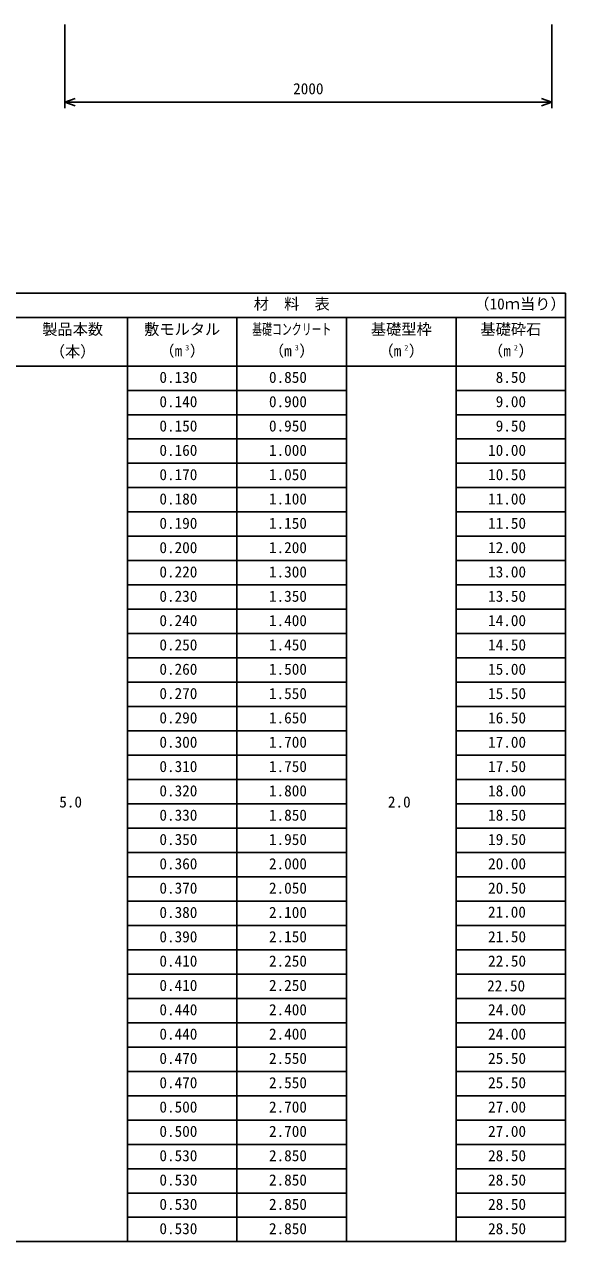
# Model space of a CAD drawing. Units: millimetres, scale not verified. Extents: x -67200 to 67200, y -23760 to 23760.
# Drawn here: x -56181 to -50846, y -14327 to -2316 of the extents above; entities that cross this region are included whole.
import ezdxf
from ezdxf.enums import TextEntityAlignment as Align

# ---------------------------------------------------------------- set-up
doc = ezdxf.new("R2010")
doc.units = ezdxf.units.MM
doc.header["$LTSCALE"] = 80
for name, color, linetype, lineweight in [('0-1_DIM', 7, 'Continuous', 25), ('0-4_HYO', 3, 'Continuous', 25), ('0-5_HYO2', 4, 'Continuous', 25), ('0-8_TXT', 7, 'Continuous', 25)]:
    doc.layers.add(name, color=color, linetype=linetype, lineweight=lineweight)
doc.styles.add('ＭＳ ゴシック', font='')
doc.styles.get('ＭＳ ゴシック').set_extended_font_data('MS Gothic')

msp = doc.modelspace()

# ---------------------------------------------------------------- linework, layer by layer
at = {"layer": '0-1_DIM'}
for p, q in [((-55781.92, -3143.67), (-55781.92, -2315.67)), ((-50981.92, -3143.67), (-50981.92, -2315.67)), ((-55781.92, -3083.67), (-50981.92, -3083.67))]:
    msp.add_line(p, q, dxfattribs=at)
for points in [[(-55680.43, -3046.73), (-55781.92, -3083.67), (-55680.43, -3120.61)], [(-51083.4, -3046.73), (-50981.92, -3083.67), (-51083.4, -3120.61)]]:
    msp.add_lwpolyline(points, dxfattribs=at)
at = {"layer": '0-4_HYO'}
for p, q in [((-62485.73, -4967.14), (-50845.73, -4967.14)), ((-50845.73, -4967.14), (-50845.73, -14327.14)), ((-60445.73, -5207.14), (-50845.73, -5207.14)), ((-55165.73, -5207.14), (-55165.73, -14327.14)), ((-54085.73, -5207.14), (-54085.73, -14327.14)), ((-53005.73, -5207.14), (-53005.73, -14327.14)), ((-51925.73, -5207.14), (-51925.73, -14327.14)), ((-62485.73, -5687.14), (-50845.73, -5687.14)), ((-62485.73, -14327.14), (-50845.73, -14327.14))]:
    msp.add_line(p, q, dxfattribs=at)
at = {"layer": '0-5_HYO2'}
for p, q in [((-55165.73, -5927.14), (-53005.73, -5927.14)), ((-51925.73, -5927.14), (-50845.73, -5927.14)), ((-55165.73, -6167.14), (-53005.73, -6167.14)), ((-51925.73, -6167.14), (-50845.73, -6167.14)), ((-55165.73, -6407.14), (-53005.73, -6407.14)), ((-51925.73, -6407.14), (-50845.73, -6407.14)), ((-55165.73, -6647.14), (-53005.73, -6647.14)), ((-51925.73, -6647.14), (-50845.73, -6647.14)), ((-55165.73, -6887.14), (-53005.73, -6887.14)), ((-51925.73, -6887.14), (-50845.73, -6887.14)), ((-55165.73, -7127.14), (-53005.73, -7127.14)), ((-51925.73, -7127.14), (-50845.73, -7127.14)), ((-55165.73, -7367.14), (-53005.73, -7367.14)), ((-51925.73, -7367.14), (-50845.73, -7367.14)), ((-55165.73, -7607.14), (-53005.73, -7607.14)), ((-51925.73, -7607.14), (-50845.73, -7607.14)), ((-55165.73, -7847.14), (-53005.73, -7847.14)), ((-51925.73, -7847.14), (-50845.73, -7847.14)), ((-55165.73, -8087.14), (-53005.73, -8087.14)), ((-51925.73, -8087.14), (-50845.73, -8087.14)), ((-55165.73, -8327.14), (-53005.73, -8327.14)), ((-51925.73, -8327.14), (-50845.73, -8327.14)), ((-55165.73, -8567.14), (-53005.73, -8567.14)), ((-51925.73, -8567.14), (-50845.73, -8567.14)), ((-55165.73, -8807.14), (-53005.73, -8807.14)), ((-51925.73, -8807.14), (-50845.73, -8807.14)), ((-55165.73, -9047.14), (-53005.73, -9047.14)), ((-51925.73, -9047.14), (-50845.73, -9047.14)), ((-55165.73, -9287.14), (-53005.73, -9287.14)), ((-51925.73, -9287.14), (-50845.73, -9287.14)), ((-55165.73, -9527.14), (-53005.73, -9527.14)), ((-51925.73, -9527.14), (-50845.73, -9527.14)), ((-55165.73, -9767.14), (-53005.73, -9767.14)), ((-51925.73, -9767.14), (-50845.73, -9767.14)), ((-55165.73, -10007.14), (-53005.73, -10007.14)), ((-51925.73, -10007.14), (-50845.73, -10007.14)), ((-55165.73, -10247.14), (-53005.73, -10247.14)), ((-51925.73, -10247.14), (-50845.73, -10247.14)), ((-55165.73, -10487.14), (-53005.73, -10487.14)), ((-51925.73, -10487.14), (-50845.73, -10487.14)), ((-55165.73, -10727.14), (-53005.73, -10727.14)), ((-51925.73, -10727.14), (-50845.73, -10727.14)), ((-55165.73, -10967.14), (-53005.73, -10967.14)), ((-51925.73, -10967.14), (-50845.73, -10967.14)), ((-55165.73, -11207.14), (-53005.73, -11207.14)), ((-51925.73, -11207.14), (-50845.73, -11207.14)), ((-55165.73, -11447.14), (-53005.73, -11447.14)), ((-51925.73, -11447.14), (-50845.73, -11447.14)), ((-55165.73, -11687.14), (-53005.73, -11687.14)), ((-51925.73, -11687.14), (-50845.73, -11687.14)), ((-55165.73, -11927.14), (-53005.73, -11927.14)), ((-51925.73, -11927.14), (-50845.73, -11927.14)), ((-55165.73, -12167.14), (-53005.73, -12167.14)), ((-51925.73, -12167.14), (-50845.73, -12167.14)), ((-55165.73, -12407.14), (-53005.73, -12407.14)), ((-51925.73, -12407.14), (-50845.73, -12407.14)), ((-55165.73, -12647.14), (-53005.73, -12647.14)), ((-51925.73, -12647.14), (-50845.73, -12647.14)), ((-55165.73, -12887.14), (-53005.73, -12887.14)), ((-51925.73, -12887.14), (-50845.73, -12887.14)), ((-55165.73, -13127.14), (-53005.73, -13127.14)), ((-51925.73, -13127.14), (-50845.73, -13127.14)), ((-55165.73, -13367.14), (-53005.73, -13367.14)), ((-51925.73, -13367.14), (-50845.73, -13367.14)), ((-55165.73, -13607.14), (-53005.73, -13607.14)), ((-51925.73, -13607.14), (-50845.73, -13607.14)), ((-55165.73, -13847.14), (-53005.73, -13847.14)), ((-51925.73, -13847.14), (-50845.73, -13847.14)), ((-55165.73, -14087.14), (-53005.73, -14087.14)), ((-51925.73, -14087.14), (-50845.73, -14087.14))]:
    msp.add_line(p, q, dxfattribs=at)

# ---------------------------------------------------------------- texts
at = {"layer": '0-1_DIM', "style": 'ＭＳ ゴシック'}
msp.add_text('2000', height=110, dxfattribs=at).set_placement((-53531.92, -3038.67), align=Align.BOTTOM_LEFT)
at = {"layer": '0-8_TXT', "style": 'ＭＳ ゴシック'}
for s, height, p in [('材\u3000料\u3000表', 110, (-53920.73, -5162.14)), ('（', 110, (-51745.73, -5162.14)), ('1', 110, (-51595.73, -5162.14)), ('0', 110, (-51520.73, -5162.14)), ('当', 110, (-51295.73, -5162.14)), ('り', 110, (-51145.73, -5162.14)), ('）', 110, (-50995.73, -5162.14)), ('ｍ', 110, (-51445.73, -5162.14)), ('製品本数', 110, (-56005.73, -5412.14)), ('敷モルタル', 110, (-55000.73, -5412.14)), ('基礎型枠', 110, (-52765.73, -5412.14)), ('基礎砕石', 110, (-51685.73, -5412.14)), ('（本）', 110, (-55930.73, -5632.14)), ('（m ）', 110, (-54850.73, -5625.54)), ('3', 52.79, (-54595.63, -5548.82)), ('（m ）', 110, (-53770.73, -5625.54)), ('3', 52.79, (-53515.63, -5548.82)), ('（m ）', 110, (-52690.73, -5625.54)), ('2', 52.79, (-52435.63, -5548.82)), ('（m ）', 110, (-51610.73, -5625.54)), ('2', 52.79, (-51355.63, -5548.82)), ('0.130', 110, (-54850.13, -5886.34)), ('0.850', 110, (-53770.13, -5886.34)), (' 8.50', 110, (-51610.13, -5886.34)), ('0.140', 110, (-54850.13, -6126.34)), ('0.900', 110, (-53770.13, -6126.34)), (' 9.00', 110, (-51610.13, -6126.34)), ('0.150', 110, (-54850.13, -6366.34)), ('0.950', 110, (-53770.13, -6366.34)), (' 9.50', 110, (-51610.13, -6366.34)), ('0.160', 110, (-54850.13, -6606.34)), ('1.000', 110, (-53770.13, -6606.34)), ('10.00', 110, (-51610.13, -6606.34)), ('0.170', 110, (-54850.13, -6846.34)), ('1.050', 110, (-53770.13, -6846.34)), ('10.50', 110, (-51610.13, -6846.34)), ('0.180', 110, (-54850.13, -7086.34)), ('1.100', 110, (-53770.13, -7086.34)), ('11.00', 110, (-51610.13, -7086.34)), ('0.190', 110, (-54850.13, -7326.34)), ('1.150', 110, (-53770.13, -7326.34)), ('11.50', 110, (-51610.13, -7326.34)), ('0.200', 110, (-54850.13, -7566.34)), ('1.200', 110, (-53770.13, -7566.34)), ('12.00', 110, (-51610.13, -7566.34)), ('0.220', 110, (-54850.13, -7806.34)), ('1.300', 110, (-53770.13, -7806.34)), ('13.00', 110, (-51610.13, -7806.34)), ('0.230', 110, (-54850.13, -8046.34)), ('1.350', 110, (-53770.13, -8046.34)), ('13.50', 110, (-51610.13, -8046.34)), ('0.240', 110, (-54850.13, -8286.34)), ('1.400', 110, (-53770.13, -8286.34)), ('14.00', 110, (-51610.13, -8286.34)), ('0.250', 110, (-54850.13, -8526.34)), ('1.450', 110, (-53770.13, -8526.34)), ('14.50', 110, (-51610.13, -8526.34)), ('0.260', 110, (-54850.13, -8766.34)), ('1.500', 110, (-53770.13, -8766.34)), ('15.00', 110, (-51610.13, -8766.34)), ('0.270', 110, (-54850.13, -9006.34)), ('1.550', 110, (-53770.13, -9006.34)), ('15.50', 110, (-51610.13, -9006.34)), ('0.290', 110, (-54850.13, -9246.34)), ('1.650', 110, (-53770.13, -9246.34)), ('16.50', 110, (-51610.13, -9246.34)), ('0.300', 110, (-54850.13, -9486.34)), ('1.700', 110, (-53770.13, -9486.34)), ('17.00', 110, (-51610.13, -9486.34)), ('0.310', 110, (-54850.13, -9726.34)), ('1.750', 110, (-53770.13, -9726.34)), ('17.50', 110, (-51610.13, -9726.34)), ('0.320', 110, (-54850.13, -9966.34)), ('1.800', 110, (-53770.13, -9966.34)), ('18.00', 110, (-51610.13, -9966.34)), ('5.0', 110, (-55837.73, -10076.34)), ('2.0', 110, (-52597.73, -10076.34)), ('0.330', 110, (-54850.13, -10206.34)), ('1.850', 110, (-53770.13, -10206.34)), ('18.50', 110, (-51610.13, -10206.34)), ('0.350', 110, (-54850.13, -10446.34)), ('1.950', 110, (-53770.13, -10446.34)), ('19.50', 110, (-51610.13, -10446.34)), ('0.360', 110, (-54850.13, -10686.34)), ('2.000', 110, (-53770.13, -10686.34)), ('20.00', 110, (-51610.13, -10686.34)), ('0.370', 110, (-54850.13, -10926.34)), ('2.050', 110, (-53770.13, -10926.34)), ('20.50', 110, (-51610.13, -10926.34)), ('0.380', 110, (-54850.13, -11166.34)), ('2.100', 110, (-53770.13, -11166.34)), ('21.00', 110, (-51611.36, -11162.91)), ('0.390', 110, (-54850.13, -11406.34)), ('2.150', 110, (-53770.13, -11406.34)), ('21.50', 110, (-51610.13, -11406.34)), ('0.410', 110, (-54850.13, -11646.34)), ('2.250', 110, (-53770.13, -11646.34)), ('22.50', 110, (-51610.13, -11646.34)), ('0.410', 110, (-54850.13, -11886.34)), ('2.250', 110, (-53770.13, -11886.34)), ('22.50', 110, (-51619.36, -11890.62)), ('0.440', 110, (-54850.13, -12126.34)), ('2.400', 110, (-53770.13, -12126.34)), ('24.00', 110, (-51610.13, -12126.34)), ('0.440', 110, (-54850.13, -12366.34)), ('2.400', 110, (-53770.13, -12366.34)), ('24.00', 110, (-51610.13, -12366.34)), ('0.470', 110, (-54850.13, -12606.34)), ('2.550', 110, (-53770.13, -12606.34)), ('25.50', 110, (-51610.13, -12606.34)), ('0.470', 110, (-54850.13, -12846.34)), ('2.550', 110, (-53770.13, -12846.34)), ('25.50', 110, (-51610.13, -12846.34)), ('0.500', 110, (-54850.13, -13086.34)), ('2.700', 110, (-53770.13, -13086.34)), ('27.00', 110, (-51610.13, -13086.34)), ('0.500', 110, (-54850.13, -13326.34)), ('2.700', 110, (-53770.13, -13326.34)), ('27.00', 110, (-51610.13, -13326.34)), ('0.530', 110, (-54850.13, -13566.34)), ('2.850', 110, (-53770.13, -13566.34)), ('28.50', 110, (-51610.13, -13566.34)), ('0.530', 110, (-54850.13, -13806.34)), ('2.850', 110, (-53770.13, -13806.34)), ('28.50', 110, (-51610.13, -13806.34)), ('0.530', 110, (-54850.13, -14046.34)), ('2.850', 110, (-53770.13, -14046.34)), ('28.50', 110, (-51610.13, -14046.34)), ('0.530', 110, (-54850.13, -14286.34)), ('2.850', 110, (-53770.13, -14286.34)), ('28.50', 110, (-51610.13, -14286.34))]:
    msp.add_text(s, height=height, dxfattribs=at).set_placement(p, align=Align.BOTTOM_LEFT)
at = {"layer": '0-8_TXT', "style": 'ＭＳ ゴシック', "width": 0.65}
msp.add_text('基礎コンクリート', height=110, dxfattribs=at).set_placement((-53935.73, -5412.14), align=Align.BOTTOM_LEFT)

doc.saveas('drawing.dxf')
